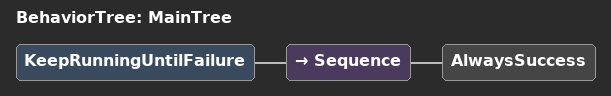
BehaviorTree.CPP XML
<?xml version="1.0" encoding="UTF-8"?>
<root BTCPP_format="4"
      main_tree_to_execute="MainTree">
  <BehaviorTree ID="MainTree">
    <KeepRunningUntilFailure>
      <Sequence>
        <AlwaysSuccess/>
      </Sequence>
    </KeepRunningUntilFailure>
  </BehaviorTree>

</root>
